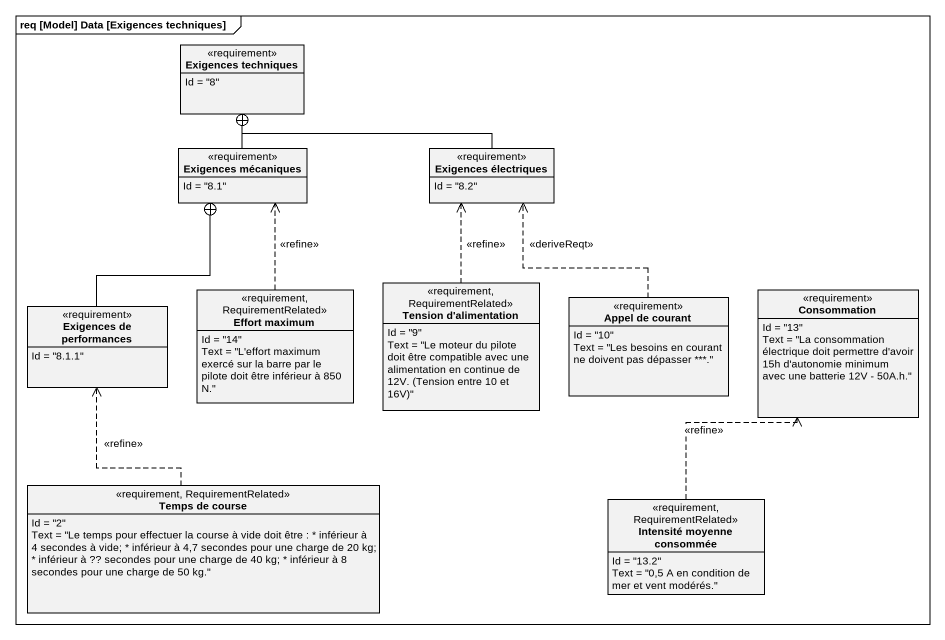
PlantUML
@startuml
mainframe req [Model] Data [Exigences techniques]
hide circle
hide empty members
class "Exigences techniques" as Exigences_techniques <<requirement>> {
  Id = "8"
}
class "Exigences mécaniques" as Exigences_mécaniques <<requirement>> {
  Id = "8.1"
}
class "Exigences électriques" as Exigences_électriques <<requirement>> {
  Id = "8.2"
}
class "Effort maximum" as Effort_maximum <<requirement, RequirementRelated>> {
  Id = "14"
  Text = "L'effort maximum exercé sur la barre par le pilote doit être inférieur à 850 N."
}
class "Tension d'alimentation" as Tension_d_alimentation <<requirement, RequirementRelated>> {
  Id = "9"
  {field} Text = "Le moteur du pilote doit être compatible avec une alimentation en continue de 12V. (Tension entre 10 et 16V)"
}
class Consommation <<requirement>> {
  Id = "13"
  Text = "La consommation électrique doit permettre d'avoir 15h d'autonomie minimum avec une batterie 12V - 50A.h."
}
class "Exigences de performances" as Exigences_de_performances <<requirement>> {
  Id = "8.1.1"
}
class "Appel de courant" as Appel_de_courant <<requirement>> {
  Id = "10"
  Text = "Les besoins en courant ne doivent pas dépasser ***."
}
class "Temps de course" as Temps_de_course <<requirement, RequirementRelated>> {
  Id = "2"
  Text = "Le temps pour effectuer la course à vide doit être : * inférieur à 4 secondes à vide; * inférieur à 4,7 secondes pour une charge de 20 kg; * inférieur à ?? secondes pour une charge de 40 kg; * inférieur à 8 secondes pour une charge de 50 kg."
}
class "Intensité moyenne consommée" as Intensité_moyenne_consommée <<requirement, RequirementRelated>> {
  Id = "13.2"
  Text = "0,5 A en condition de mer et vent modérés."
}
Exigences_mécaniques -up-+ Exigences_techniques
Exigences_électriques -left-+ Exigences_techniques
Effort_maximum .up.> Exigences_mécaniques : <<refine>>
Tension_d_alimentation .up.> Exigences_électriques : <<refine>>
Exigences_de_performances -up-+ Exigences_mécaniques
Appel_de_courant .up.> Exigences_électriques : <<deriveReqt>>
Temps_de_course .up.> Exigences_de_performances : <<refine>>
Intensité_moyenne_consommée .up.> Consommation : <<refine>>
@enduml
